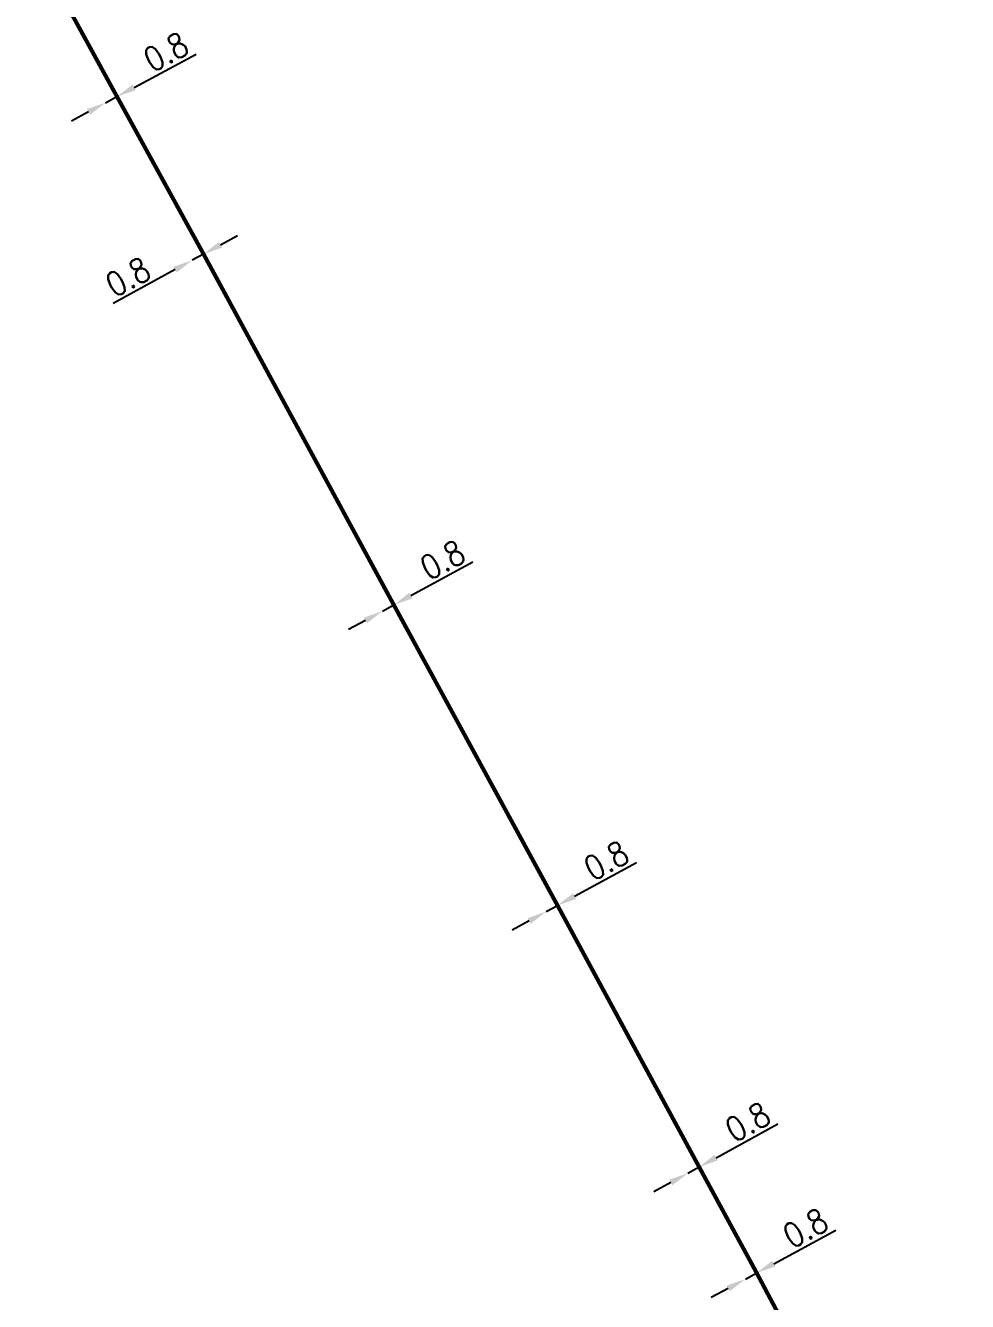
# Model space of a CAD drawing. Header units: millimetres. Extents: x 150998 to 151977, y 126997 to 128005.
# Drawn here: x 151136.3 to 151194.7, y 127631.3 to 127710.3 of the extents above; entities that cross this region are included whole.
import ezdxf

# ---------------------------------------------------------------- set-up
doc = ezdxf.new("R2010")
doc.units = ezdxf.units.MM
doc.header["$PDMODE"] = 34
doc.linetypes.add('L_100_AP', pattern=[14, 10, -1.5, 1, -1.5])
doc.layers.get('DEFPOINTS').update_dxf_attribs({"linetype": 'CONTINUOUS'})
doc.layers.add('L_140', color=3, linetype='CONTINUOUS')
doc.styles.get("Standard").update_dxf_attribs({"font": 'romans.shx', "width": 0.85})
doc.dimstyles.get("Standard").update_dxf_attribs({"dimtxt": 1.5, "dimasz": 1.2, "dimexe": 0.625, "dimexo": 0.625, "dimgap": 0.25, "dimtad": 1, "dimdec": 1, "dimzin": 0, "dimdsep": 46, "dimtxsty": 'Standard', "dimcen": -0.5, "dimadec": 0, "dimazin": 0, "dimtfac": 1, "dimtdec": 1, "dimtmove": 0, "dimatfit": 3, "dimfxl": 0, "dimtolj": 1, "dimtzin": 0, "dimarcsym": 0})

# ---------------------------------------------------------------- blocks, each defined once
blk = doc.blocks.new('*D86')
at = {"layer": 'DEFPOINTS', "color": 0, "linetype": 'Continuous', "transparency": 16777216}
for p in [(151141.26, 127705.561), (151141.26, 127705.561), (151141.964, 127705.94)]:
    blk.add_point(p, dxfattribs=at)
at = {"layer": 'L_140', "color": 0, "linetype": 'Continuous', "lineweight": -2, "transparency": 16777216}
for p, q in [((151143.021, 127706.508), (151146.871, 127708.579)), ((151141.26, 127705.561), (151141.964, 127705.94)), ((151140.203, 127704.993), (151139.146, 127704.424))]:
    blk.add_line(p, q, dxfattribs=at)
at = {"layer": 'L_140', "color": 0, "linetype": 'Continuous', "transparency": 16777216}
for points in [[(151142.927, 127706.684), (151143.116, 127706.332), (151141.964, 127705.94)], [(151140.108, 127705.169), (151140.298, 127704.817), (151141.26, 127705.561)]]:
    blk.add_solid(points, dxfattribs=at)
at = {"layer": 'L_140', "color": 0, "linetype": 'Continuous', "transparency": 16777216, "insert": (151145.001, 127708.708), "char_height": 1.5, "attachment_point": 5, "rotation": 28.26884}
blk.add_mtext('\\A1;0.8', dxfattribs=at)
blk = doc.blocks.new('*D87')
at = {"layer": 'DEFPOINTS', "color": 0, "linetype": 'Continuous', "transparency": 16777216}
for p in [(151146.625, 127695.801), (151146.625, 127695.801), (151147.327, 127696.184)]:
    blk.add_point(p, dxfattribs=at)
at = {"layer": 'L_140', "color": 0, "linetype": 'Continuous', "lineweight": -2, "transparency": 16777216}
for p, q in [((151148.38, 127696.76), (151149.433, 127697.335)), ((151147.327, 127696.184), (151146.625, 127695.801)), ((151145.571, 127695.226), (151141.735, 127693.13))]:
    blk.add_line(p, q, dxfattribs=at)
at = {"layer": 'L_140', "color": 0, "linetype": 'Continuous', "transparency": 16777216}
for points in [[(151148.284, 127696.935), (151148.476, 127696.584), (151147.327, 127696.184)], [(151145.475, 127695.401), (151145.667, 127695.05), (151146.625, 127695.801)]]:
    blk.add_solid(points, dxfattribs=at)
at = {"layer": 'L_140', "color": 0, "linetype": 'Continuous', "transparency": 16777216, "insert": (151142.647, 127694.768), "char_height": 1.5, "attachment_point": 5, "rotation": 28.64141}
blk.add_mtext('\\A1;0.8', dxfattribs=at)
blk = doc.blocks.new('*D88')
at = {"layer": 'DEFPOINTS', "color": 0, "linetype": 'Continuous', "transparency": 16777216}
for p in [(151159.116, 127674.447), (151158.413, 127674.064), (151158.413, 127674.064)]:
    blk.add_point(p, dxfattribs=at)
at = {"layer": 'L_140', "color": 0, "linetype": 'Continuous', "lineweight": -2, "transparency": 16777216}
for p, q in [((151160.169, 127675.022), (151164.007, 127677.115)), ((151158.413, 127674.064), (151159.116, 127674.447)), ((151157.36, 127673.49), (151156.306, 127672.915))]:
    blk.add_line(p, q, dxfattribs=at)
at = {"layer": 'L_140', "color": 0, "linetype": 'Continuous', "transparency": 16777216}
for points in [[(151160.073, 127675.197), (151160.265, 127674.846), (151159.116, 127674.447)], [(151157.264, 127673.665), (151157.456, 127673.314), (151158.413, 127674.064)]]:
    blk.add_solid(points, dxfattribs=at)
at = {"layer": 'L_140', "color": 0, "linetype": 'Continuous', "transparency": 16777216, "insert": (151162.136, 127677.234), "char_height": 1.5, "attachment_point": 5, "rotation": 28.60935}
blk.add_mtext('\\A1;0.8', dxfattribs=at)
blk = doc.blocks.new('*D89')
at = {"layer": 'DEFPOINTS', "color": 0, "linetype": 'Continuous', "transparency": 16777216}
for p in [(151168.557, 127655.444), (151168.557, 127655.444), (151169.259, 127655.827)]:
    blk.add_point(p, dxfattribs=at)
at = {"layer": 'L_140', "color": 0, "linetype": 'Continuous', "lineweight": -2, "transparency": 16777216}
for p, q in [((151170.313, 127656.401), (151174.152, 127658.492)), ((151168.557, 127655.444), (151169.259, 127655.827)), ((151167.503, 127654.87), (151166.449, 127654.296))]:
    blk.add_line(p, q, dxfattribs=at)
at = {"layer": 'L_140', "color": 0, "linetype": 'Continuous', "transparency": 16777216}
for points in [[(151170.217, 127656.576), (151170.409, 127656.225), (151169.259, 127655.827)], [(151167.407, 127655.046), (151167.598, 127654.695), (151168.557, 127655.444)]]:
    blk.add_solid(points, dxfattribs=at)
at = {"layer": 'L_140', "color": 0, "linetype": 'Continuous', "transparency": 16777216, "insert": (151172.281, 127658.612), "char_height": 1.5, "attachment_point": 5, "rotation": 28.57645}
blk.add_mtext('\\A1;0.8', dxfattribs=at)
blk = doc.blocks.new('*D90')
at = {"layer": 'DEFPOINTS', "color": 0, "linetype": 'Continuous', "transparency": 16777216}
for p in [(151178.034, 127639.624), (151177.332, 127639.239), (151177.332, 127639.239)]:
    blk.add_point(p, dxfattribs=at)
at = {"layer": 'L_140', "color": 0, "linetype": 'Continuous', "lineweight": -2, "transparency": 16777216}
for p, q in [((151179.086, 127640.201), (151182.918, 127642.305)), ((151177.332, 127639.239), (151178.034, 127639.624)), ((151176.281, 127638.662), (151175.229, 127638.084))]:
    blk.add_line(p, q, dxfattribs=at)
at = {"layer": 'L_140', "color": 0, "linetype": 'Continuous', "transparency": 16777216}
for points in [[(151178.99, 127640.377), (151179.182, 127640.026), (151178.034, 127639.624)], [(151176.184, 127638.837), (151176.377, 127638.486), (151177.332, 127639.239)]]:
    blk.add_solid(points, dxfattribs=at)
at = {"layer": 'L_140', "color": 0, "linetype": 'Continuous', "transparency": 16777216, "insert": (151181.047, 127642.418), "char_height": 1.5, "attachment_point": 5, "rotation": 28.75956}
blk.add_mtext('\\A1;0.8', dxfattribs=at)
blk = doc.blocks.new('*D91')
at = {"layer": 'DEFPOINTS', "color": 0, "linetype": 'Continuous', "transparency": 16777216}
for p in [(151180.896, 127632.678), (151180.896, 127632.678), (151181.598, 127633.06)]:
    blk.add_point(p, dxfattribs=at)
at = {"layer": 'L_140', "color": 0, "linetype": 'Continuous', "lineweight": -2, "transparency": 16777216}
for p, q in [((151182.653, 127633.633), (151186.494, 127635.72)), ((151180.896, 127632.678), (151181.598, 127633.06)), ((151179.841, 127632.104), (151178.787, 127631.531))]:
    blk.add_line(p, q, dxfattribs=at)
at = {"layer": 'L_140', "color": 0, "linetype": 'Continuous', "transparency": 16777216}
for points in [[(151182.557, 127633.808), (151182.748, 127633.457), (151181.598, 127633.06)], [(151179.746, 127632.28), (151179.937, 127631.929), (151180.896, 127632.678)]]:
    blk.add_solid(points, dxfattribs=at)
at = {"layer": 'L_140', "color": 0, "linetype": 'Continuous', "transparency": 16777216, "insert": (151184.623, 127635.841), "char_height": 1.5, "attachment_point": 5, "rotation": 28.52424}
blk.add_mtext('\\A1;0.8', dxfattribs=at)

msp = doc.modelspace()

# ---------------------------------------------------------------- linework, layer by layer
at = {"layer": 'L_140', "linetype": 'L_100_AP'}
msp.add_lwpolyline([(151136.421, 127716.047, 0.25, 0.25, 0), (151141.964, 127705.94, 0.25, 0.25, 0), (151147.327, 127696.184, 0.25, 0.25, 0), (151159.116, 127674.447, 0.25, 0.25, 0), (151169.259, 127655.827, 0.25, 0.25, 0), (151178.034, 127639.624, 0.25, 0.25, 0), (151181.598, 127633.06, 0.25, 0.25, 0), (151181.598, 127633.06, 0.25, 0.25, 0), (151186.447, 127623.919, 0.25, 0.25, 0), (151189.968, 127617.549, 0.25, 0.25, 0), (151190.3, 127616.929, 0.25, 0.25, 0), (151190.779, 127616.01, 0.25, 0.25, 0), (151193.646, 127610.328, 0.25, 0.25, 0), (151194.534, 127607.769, 0, 0, 0)], format="xyseb", dxfattribs=at)

# ---------------------------------------------------------------- dimensions: what is measured, and where the dimension line sits
at = {"layer": 'L_140', "linetype": 'Continuous'}
for base, p1, p2, angle, picture, middle in [((151141.26, 127705.561), (151141.964, 127705.94), (151141.26, 127705.561), 28.26884, '*D86', (151145.475, 127707.828)), ((151146.625, 127695.801), (151147.327, 127696.184), (151146.625, 127695.801), 28.64141, '*D87', (151143.126, 127693.89)), ((151158.413, 127674.064), (151159.116, 127674.447), (151158.413, 127674.064), 28.60935, '*D88', (151162.615, 127676.356)), ((151168.557, 127655.444), (151169.259, 127655.827), (151168.557, 127655.444), 28.57645, '*D89', (151172.759, 127657.733)), ((151177.332, 127639.239), (151178.034, 127639.624), (151177.332, 127639.239), 28.75956, '*D90', (151181.528, 127641.542)), ((151180.896, 127632.678), (151181.598, 127633.06), (151180.896, 127632.678), 28.52424, '*D91', (151185.1, 127634.963))]:
    dim = msp.add_linear_dim(base=base, p1=p1, p2=p2, angle=angle, dimstyle='Standard', dxfattribs=at)
    dim.commit()
    dim.dimension.update_dxf_attribs({"geometry": picture, "text_midpoint": middle, "dimtype": 160})

doc.saveas('drawing.dxf')
